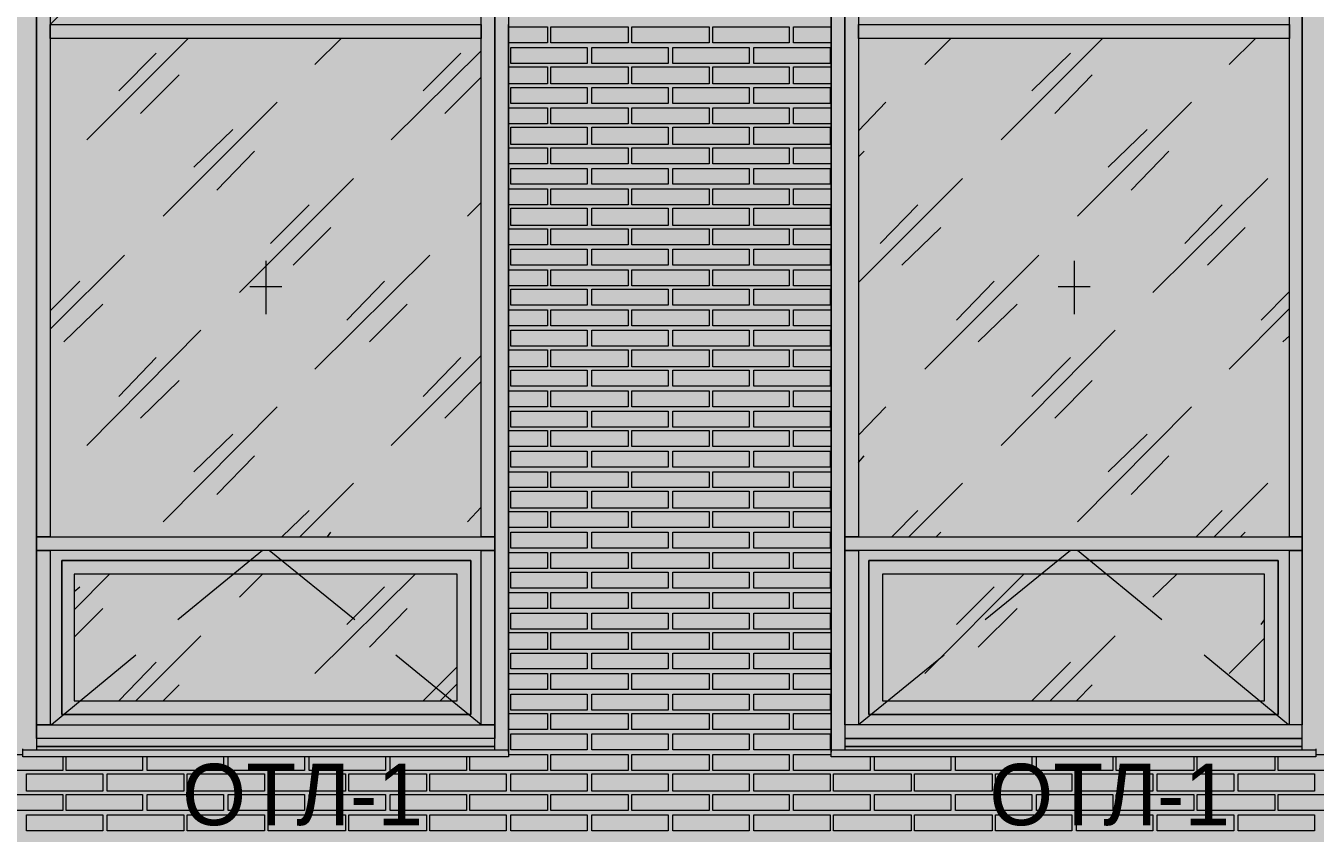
# Model space of a CAD drawing. Header units: millimetres. Extents: x -28928 to 100580, y -22867 to 36490.
# Drawn here: x 10970 to 15755, y -267 to 2729 of the extents above; entities that cross this region are included whole.
import ezdxf

# ---------------------------------------------------------------- set-up
doc = ezdxf.new("R2010")
doc.units = ezdxf.units.MM
doc.layers.add('PDF _Геометрия', color=7, linetype='Continuous', true_color=0x8f8e8d)
doc.layers.add('PDF _Сплошная заливка', color=7, linetype='Continuous', true_color=0xffffff)
doc.layers.add('PDF _Текст', color=7, linetype='Continuous')

msp = doc.modelspace()

# ---------------------------------------------------------------- hatches: boundary and pattern name
at = {"layer": 'PDF _Сплошная заливка', "true_color": 0xdcd6cf, "transparency": 33554559}
msp.add_hatch(color=254, dxfattribs=at).paths.add_polyline_path([(29465.28620765444, 1544.120618822559), (29486.44005380829, 1544.120618822559), (29486.44005380829, 9028.35138805342), (4952.209284577239, 9028.35138805342), (4952.209284577239, -4713.187073485198), (29465.28620765444, -4713.187073485198)])

# ---------------------------------------------------------------- linework, layer by layer
at = {"layer": 'PDF _Геометрия', "color": 7, "lineweight": 9}
for points in [[(10959.90159226961, 6929.889849591866), (11010.67082303884, 6929.889849591866), (11010.67082303884, 6853.736003438018), (11010.67082303884, 2707.58215728412), (11010.67082303884, 807.9667726687039), (11010.67082303884, 109.8898495917747), (11010.67082303884, 42.19754189947344)], [(15757.59389996197, 6929.889849591866), (13959.51697688504, 6929.889849591866), (13959.51697688504, 5711.428311130312), (13959.51697688504, 3553.736003437982), (13959.51697688504, 2732.966772668733), (13959.51697688504, 33.73600343792714), (13959.51697688504, 109.8898495917747), (13959.51697688504, 807.9667726687039), (13959.51697688504, 2707.58215728412), (13959.51697688504, 6853.736003438018), (13959.51697688504, 6929.889849591866), (14010.28620765427, 6929.889849591866), (14010.28620765427, 6853.736003438018), (14010.28620765427, 2707.58215728412), (14010.28620765427, 807.9667726687039), (14010.28620765427, 109.8898495917747), (14010.28620765427, 42.19754189947344)], [(15706.82466919274, 42.19754189947344), (15706.82466919274, 109.8898495917747), (15706.82466919274, 807.9667726687039), (15706.82466919274, 2707.58215728412), (15706.82466919274, 6853.736003438018), (15706.82466919274, 6929.889849591866), (15706.82466919274, 6879.120618822635), (15685.67082303891, 6879.120618822635), (14035.67082303889, 6879.120618822635), (14010.28620765427, 6879.120618822635), (14061.0554384235, 6879.120618822635), (14061.0554384235, 2707.58215728412), (14061.0554384235, 833.351388053321), (14010.28620765427, 833.351388053321), (14010.28620765427, 2707.58215728412), (14010.28620765427, 6879.120618822635), (14010.28620765427, 6929.889849591866), (14035.67082303889, 6929.889849591866), (15685.67082303891, 6929.889849591866), (15706.82466919274, 6929.889849591866), (15757.59389996197, 6929.889849591866)], [(11061.44005380807, 6879.120618822635), (11061.44005380807, 2707.58215728412), (11061.44005380807, 833.351388053321), (11010.67082303884, 833.351388053321), (11010.67082303884, 2707.58215728412), (11010.67082303884, 6879.120618822635)], [(12711.44005380809, 42.19754189947344), (12711.44005380809, 109.8898495917747), (12711.44005380809, 807.9667726687039), (12711.44005380809, 2707.58215728412), (12711.44005380809, 6853.736003438018)], [(12762.20928457733, 6853.736003438018), (12762.20928457733, 2707.58215728412), (12762.20928457733, 807.9667726687039), (12762.20928457733, 109.8898495917747), (12762.20928457733, 33.73600343792714), (12762.20928457733, 2732.966772668733)], [(11061.44005380807, 2732.966772668733), (12660.67082303886, 2732.966772668733), (12660.67082303886, 2682.197541899503), (11061.44005380807, 2682.197541899503), (11061.44005380807, 2732.966772668733), (11336.44005380808, 3012.197541899506)], [(11196.82466919269, 2305.659080361031), (11573.36313073117, 2682.197541899503)], [(12042.97851534656, 2584.889849591804), (12140.28620765424, 2682.197541899503)], [(14306.44005380811, 2584.889849591804), (14403.74774611582, 2682.197541899503)], [(14589.90159226965, 2305.659080361031), (14966.44005380812, 2682.197541899503)], [(15436.05543842351, 2584.889849591804), (15533.36313073121, 2682.197541899503)], [(12326.44005380809, 2305.659080361031), (12660.67082303886, 2635.659080361034)], [(11315.28620765423, 2487.582157284123), (11454.90159226962, 2627.197541899506)], [(12444.90159226962, 2487.582157284123), (12584.51697688501, 2627.197541899506)], [(14704.13236150042, 2487.582157284123), (14847.97851534659, 2627.197541899506)], [(11395.67082303886, 2402.966772668729), (11539.51697688501, 2546.812926514878)], [(12525.28620765426, 2402.966772668729), (12660.67082303886, 2538.351388053354)], [(14788.74774611582, 2402.966772668729), (14928.3631307312, 2546.812926514878)], [(11480.28620765423, 2022.197541899495), (11903.36313073117, 2445.274464976417)], [(14061.0554384235, 2339.50523420719), (14162.59389996196, 2445.274464976417)], [(14873.36313073121, 2022.197541899495), (15296.44005380813, 2445.274464976417)], [(11594.516976885, 2204.120618822566), (11738.36313073117, 2343.736003437953)], [(14987.59389996198, 2204.120618822566), (15131.44005380813, 2343.736003437953)], [(11679.1323615004, 2119.505234207194), (11818.74774611578, 2263.351388053343)], [(14061.0554384235, 2242.197541899492), (14082.20928457734, 2263.351388053343)], [(15072.20928457735, 2119.505234207194), (15211.82466919274, 2263.351388053343)], [(11763.74774611579, 1738.73600343796), (12186.82466919271, 2161.812926514882)], [(14061.0554384235, 1776.812926514882), (14446.0554384235, 2161.812926514882)], [(15152.59389996198, 1738.73600343796), (15579.90159226966, 2161.812926514882)], [(11877.97851534655, 1920.659080361031), (12021.82466919271, 2064.505234207183)], [(12609.90159226963, 2022.197541899495), (12660.67082303886, 2072.966772668726)], [(14141.44005380811, 1920.659080361031), (14281.0554384235, 2064.505234207183)], [(15271.05543842351, 1920.659080361031), (15410.6708230389, 2064.505234207183)], [(11962.59389996193, 1840.274464976421), (12102.20928457732, 1979.889849591807)], [(14221.82466919272, 1840.274464976421), (14365.67082303889, 1979.889849591807)], [(15355.6708230389, 1840.274464976421), (15495.28620765429, 1979.889849591807)], [(11061.44005380807, 1603.351388053336), (11336.44005380808, 1878.351388053346)], [(12042.97851534656, 1455.274464976406), (12470.28620765424, 1878.351388053346)], [(14306.44005380811, 1455.274464976406), (14729.51697688504, 1878.351388053346)], [(11861.05543842347, 1857.197541899492), (11861.05543842347, 1658.351388053332)], [(14860.6708230389, 1857.197541899492), (14860.6708230389, 1658.351388053332)], [(11061.44005380807, 1671.043695745637), (11171.44005380808, 1781.043695745644)], [(12161.44005380809, 1637.197541899495), (12301.05543842347, 1781.043695745644)], [(14424.90159226965, 1637.197541899495), (14564.51697688504, 1781.043695745644)], [(11920.28620765424, 1759.889849591793), (11801.82466919271, 1759.889849591793)], [(14919.90159226965, 1759.889849591793), (14801.44005380812, 1759.889849591793)], [(15554.51697688505, 1637.197541899495), (15660.28620765429, 1742.966772668722)], [(11112.2092845773, 1556.812926514867), (11256.05543842347, 1696.428311130254)], [(12246.05543842348, 1556.812926514867), (12385.67082303887, 1696.428311130254)], [(14505.28620765428, 1556.812926514867), (14649.13236150043, 1696.428311130254)], [(15436.05543842351, 1455.274464976406), (15660.28620765429, 1679.505234207183)], [(11196.82466919269, 1171.812926514871), (11619.90159226962, 1599.120618822573)], [(14589.90159226965, 1171.812926514871), (15012.97851534659, 1599.120618822573)], [(15634.90159226967, 1556.812926514867), (15660.28620765429, 1577.966772668722)], [(11315.28620765423, 1353.736003437942), (11454.90159226962, 1497.582157284109)], [(12326.44005380809, 1171.812926514871), (12660.67082303886, 1506.043695745637)], [(12444.90159226962, 1353.736003437942), (12584.51697688501, 1497.582157284109)], [(14704.13236150042, 1353.736003437942), (14847.97851534659, 1497.582157284109)], [(11395.67082303886, 1273.351388053332), (11539.51697688501, 1412.966772668718)], [(12525.28620765426, 1273.351388053332), (12660.67082303886, 1408.736003437956)], [(14788.74774611582, 1273.351388053332), (14928.3631307312, 1412.966772668718)], [(11480.28620765423, 888.3513880533355), (11903.36313073117, 1315.65908036102)], [(14061.0554384235, 1209.889849591793), (14162.59389996196, 1315.65908036102)], [(14873.36313073121, 888.3513880533355), (15296.44005380813, 1315.65908036102)], [(11594.516976885, 1074.505234207169), (11738.36313073117, 1214.120618822555)], [(14987.59389996198, 1074.505234207169), (15131.44005380813, 1214.120618822555)], [(11679.1323615004, 989.8898495917965), (11818.74774611578, 1133.736003437945)], [(14061.0554384235, 1108.351388053332), (14082.20928457734, 1133.736003437945)], [(15072.20928457735, 989.8898495917965), (15211.82466919274, 1133.736003437945)], [(11987.97851534655, 833.351388053321), (12186.82466919271, 1032.197541899484)], [(14247.20928457734, 833.351388053321), (14446.0554384235, 1032.197541899484)], [(15381.05543842352, 833.351388053321), (15579.90159226966, 1032.197541899484)], [(11920.28620765424, 833.351388053321), (12021.82466919271, 930.6590803610197)], [(12609.90159226963, 888.3513880533355), (12660.67082303886, 943.3513880533283)], [(14183.7477461158, 833.351388053321), (14281.0554384235, 930.6590803610197)], [(15313.3631307312, 833.351388053321), (15410.6708230389, 930.6590803610197)], [(12089.51697688501, 833.351388053321), (12102.20928457732, 850.27446497641)], [(14348.7477461158, 833.351388053321), (14365.67082303889, 850.27446497641)], [(15478.3631307312, 833.351388053321), (15495.28620765429, 850.27446497641)], [(11848.36313073116, 782.5821572840905), (11535.28620765425, 524.5052342071685)], [(12191.05543842347, 524.5052342071685), (11873.74774611577, 782.5821572840905)], [(12660.67082303886, 135.2744649763918), (12660.67082303886, 782.5821572840905), (12711.44005380809, 782.5821572840905), (12711.44005380809, 135.2744649763918), (12660.67082303886, 135.2744649763918), (12343.36313073116, 393.3513880533283)], [(14378.3631307312, 393.3513880533283), (14061.0554384235, 135.2744649763918), (14010.28620765427, 135.2744649763918), (14010.28620765427, 84.50523420715763), (15706.82466919274, 84.50523420715763), (15706.82466919274, 135.2744649763918), (14010.28620765427, 135.2744649763918), (14010.28620765427, 782.5821572840905), (14061.0554384235, 782.5821572840905), (14061.0554384235, 135.2744649763918)], [(14847.97851534659, 782.5821572840905), (14530.67082303889, 524.5052342071685)], [(15186.44005380812, 524.5052342071685), (14873.36313073121, 782.5821572840905)], [(11150.28620765423, 562.5821572840941), (11281.44005380808, 693.7360034379344)], [(11763.74774611579, 609.1206188225624), (11848.36313073116, 693.7360034379344)], [(12042.97851534656, 325.6590803610088), (12415.28620765425, 693.7360034379344)], [(14306.44005380811, 325.6590803610088), (14674.51697688504, 693.7360034379344)], [(15152.59389996198, 609.1206188225624), (15241.44005380814, 693.7360034379344)], [(11150.28620765423, 630.2744649763954), (11171.44005380808, 647.1975418994843)], [(12161.44005380809, 507.5821572840978), (12301.05543842347, 647.1975418994843)], [(14424.90159226965, 507.5821572840978), (14564.51697688504, 647.1975418994843)], [(11150.28620765423, 461.0436957456295), (11256.05543842347, 566.8129265148564)], [(12246.05543842348, 422.9667726687076), (12385.67082303887, 566.8129265148564)], [(14505.28620765428, 422.9667726687076), (14649.13236150043, 566.8129265148564)], [(15554.51697688505, 507.5821572840978), (15567.20928457735, 524.5052342071685)], [(11378.74774611577, 224.1206188225442), (11619.90159226962, 465.2744649763954)], [(14771.82466919275, 224.1206188225442), (15012.97851534659, 465.2744649763954)], [(15436.05543842351, 325.6590803610088), (15567.20928457735, 456.8129265148673)], [(11378.74774611577, 393.3513880533283), (11065.67082303886, 135.2744649763918)], [(15656.05543842351, 135.2744649763918), (15342.9785153466, 393.3513880533283)], [(11315.28620765423, 224.1206188225442), (11454.90159226962, 367.9667726687112)], [(12444.90159226962, 224.1206188225442), (12571.82466919271, 351.0436957456222)], [(14704.13236150042, 224.1206188225442), (14847.97851534659, 367.9667726687112)], [(12508.36313073116, 224.1206188225442), (12571.82466919271, 287.5821572840832)], [(11480.28620765423, 224.1206188225442), (11539.51697688501, 283.351388053321)], [(14869.13236150043, 224.1206188225442), (14928.3631307312, 283.351388053321)], [(12711.44005380809, 84.50523420715763), (11010.67082303884, 84.50523420715763)], [(12711.44005380809, 54.88984959177833), (11010.67082303884, 54.88984959177833), (12711.44005380809, 54.88984959177833)], [(12711.44005380809, 54.88984959177833), (11010.67082303884, 54.88984959177833)], [(15706.82466919274, 84.50523420715763), (14010.28620765427, 84.50523420715763)], [(15706.82466919274, 54.88984959177833), (14010.28620765427, 54.88984959177833), (15706.82466919274, 54.88984959177833)], [(15706.82466919274, 54.88984959177833), (14010.28620765427, 54.88984959177833)], [(12762.20928457733, 46.42831113023567), (12762.20928457733, 42.19754189947344), (12762.20928457733, 16.81292651485637), (10959.90159226961, 16.81292651485637), (10959.90159226961, 42.19754189947344), (10959.90159226961, 46.42831113023567)], [(10959.90159226961, 42.19754189947344), (12762.20928457733, 42.19754189947344)], [(12762.20928457733, 25.27446497640267), (12762.20928457733, 21.04369574561861)], [(15757.59389996197, 46.42831113023567), (15757.59389996197, 42.19754189947344), (15757.59389996197, 16.81292651485637), (13959.51697688504, 16.81292651485637), (13959.51697688504, 42.19754189947344), (13959.51697688504, 46.42831113023567)], [(13959.51697688504, 42.19754189947344), (15757.59389996197, 42.19754189947344)], [(13959.51697688504, 21.04369574561861), (13959.51697688504, 25.27446497640267)]]:
    msp.add_lwpolyline(points, dxfattribs=at)
for points in [[(12660.67082303886, 2707.58215728412), (12660.67082303886, 6879.120618822635), (12711.44005380809, 6879.120618822635), (12711.44005380809, 2707.58215728412), (12711.44005380809, 833.351388053321), (12660.67082303886, 833.351388053321)], [(15660.28620765429, 2707.58215728412), (15660.28620765429, 6879.120618822635), (15706.82466919274, 6879.120618822635), (15706.82466919274, 2707.58215728412), (15706.82466919274, 833.351388053321), (15660.28620765429, 833.351388053321)], [(14061.0554384235, 2732.966772668733), (15660.28620765429, 2732.966772668733), (15660.28620765429, 2682.197541899503), (14061.0554384235, 2682.197541899503)], [(11010.67082303884, 833.351388053321), (12711.44005380809, 833.351388053321), (12711.44005380809, 782.5821572840905), (11010.67082303884, 782.5821572840905)], [(14010.28620765427, 833.351388053321), (15706.82466919274, 833.351388053321), (15706.82466919274, 782.5821572840905), (14010.28620765427, 782.5821572840905)], [(11010.67082303884, 135.2744649763918), (11010.67082303884, 782.5821572840905), (11061.44005380807, 782.5821572840905), (11061.44005380807, 135.2744649763918)], [(15660.28620765429, 135.2744649763918), (15660.28620765429, 782.5821572840905), (15706.82466919274, 782.5821572840905), (15706.82466919274, 135.2744649763918)], [(12622.59389996194, 173.3513880533137), (12622.59389996194, 744.5052342071649), (11103.74774611578, 744.5052342071649), (11103.74774611578, 173.3513880533137)], [(11103.74774611578, 744.5052342071649), (12622.59389996194, 744.5052342071649), (12622.59389996194, 173.3513880533137), (11103.74774611578, 173.3513880533137)], [(15617.97851534659, 173.3513880533137), (15617.97851534659, 744.5052342071649), (14099.13236150043, 744.5052342071649), (14099.13236150043, 173.3513880533137)], [(14099.13236150043, 744.5052342071649), (15617.97851534659, 744.5052342071649), (15617.97851534659, 173.3513880533137), (14099.13236150043, 173.3513880533137)], [(11150.28620765423, 693.7360034379344), (11150.28620765423, 224.1206188225442), (12571.82466919271, 224.1206188225442), (12571.82466919271, 693.7360034379344)], [(12571.82466919271, 693.7360034379344), (11150.28620765423, 693.7360034379344), (11150.28620765423, 224.1206188225442), (12571.82466919271, 224.1206188225442)], [(14149.90159226966, 693.7360034379344), (14149.90159226966, 224.1206188225442), (15567.20928457735, 224.1206188225442), (15567.20928457735, 693.7360034379344)], [(15567.20928457735, 693.7360034379344), (14149.90159226966, 693.7360034379344), (14149.90159226966, 224.1206188225442), (15567.20928457735, 224.1206188225442)], [(11010.67082303884, 135.2744649763918), (12711.44005380809, 135.2744649763918), (12711.44005380809, 84.50523420715763), (11010.67082303884, 84.50523420715763)]]:
    msp.add_lwpolyline(points, close=True, dxfattribs=at)
at = {"layer": 'PDF _Геометрия', "lineweight": 9}
for points in [[(12762.20928457733, 2724.50523420719), (12906.05543842349, 2724.50523420719), (12906.05543842349, 2665.274464976432), (12762.20928457733, 2665.274464976432)], [(13959.51697688504, 2665.274464976432), (13819.90159226965, 2665.274464976432), (13819.90159226965, 2724.50523420719), (13959.51697688504, 2724.50523420719)], [(12762.20928457733, 2576.428311130276), (12906.05543842349, 2576.428311130276), (12906.05543842349, 2512.966772668737), (12762.20928457733, 2512.966772668737)], [(13959.51697688504, 2512.966772668737), (13819.90159226965, 2512.966772668737), (13819.90159226965, 2576.428311130276), (13959.51697688504, 2576.428311130276)], [(12762.20928457733, 2424.120618822584), (12906.05543842349, 2424.120618822584), (12906.05543842349, 2364.889849591807), (12762.20928457733, 2364.889849591807)], [(13959.51697688504, 2364.889849591807), (13819.90159226965, 2364.889849591807), (13819.90159226965, 2424.120618822584), (13959.51697688504, 2424.120618822584)], [(12762.20928457733, 2276.043695745651), (12906.05543842349, 2276.043695745651), (12906.05543842349, 2216.812926514875), (12762.20928457733, 2216.812926514875)], [(13959.51697688504, 2216.812926514875), (13819.90159226965, 2216.812926514875), (13819.90159226965, 2276.043695745651), (13959.51697688504, 2276.043695745651)], [(12762.20928457733, 2123.736003437956), (12906.05543842349, 2123.736003437956), (12906.05543842349, 2064.505234207183), (12762.20928457733, 2064.505234207183)], [(13959.51697688504, 2064.505234207183), (13819.90159226965, 2064.505234207183), (13819.90159226965, 2123.736003437956), (13959.51697688504, 2123.736003437956)], [(12762.20928457733, 1975.659080361027), (12906.05543842349, 1975.659080361027), (12906.05543842349, 1916.428311130268), (12762.20928457733, 1916.428311130268)], [(13959.51697688504, 1916.428311130268), (13819.90159226965, 1916.428311130268), (13819.90159226965, 1975.659080361027), (13959.51697688504, 1975.659080361027)], [(12762.20928457733, 1823.351388053332), (12906.05543842349, 1823.351388053332), (12906.05543842349, 1764.120618822573), (12762.20928457733, 1764.120618822573)], [(13959.51697688504, 1764.120618822573), (13819.90159226965, 1764.120618822573), (13819.90159226965, 1823.351388053332), (13959.51697688504, 1823.351388053332)], [(12762.20928457733, 1675.274464976421), (12906.05543842349, 1675.274464976421), (12906.05543842349, 1616.043695745644), (12762.20928457733, 1616.043695745644)], [(13959.51697688504, 1616.043695745644), (13819.90159226965, 1616.043695745644), (13819.90159226965, 1675.274464976421), (13959.51697688504, 1675.274464976421)], [(12762.20928457733, 1527.197541899488), (12906.05543842349, 1527.197541899488), (12906.05543842349, 1463.736003437949), (12762.20928457733, 1463.736003437949)], [(13959.51697688504, 1463.736003437949), (13819.90159226965, 1463.736003437949), (13819.90159226965, 1527.197541899488), (13959.51697688504, 1527.197541899488)], [(12762.20928457733, 1374.889849591797), (12906.05543842349, 1374.889849591797), (12906.05543842349, 1315.65908036102), (12762.20928457733, 1315.65908036102)], [(13959.51697688504, 1315.65908036102), (13819.90159226965, 1315.65908036102), (13819.90159226965, 1374.889849591797), (13959.51697688504, 1374.889849591797)], [(12762.20928457733, 1226.812926514864), (12906.05543842349, 1226.812926514864), (12906.05543842349, 1167.582157284105), (12762.20928457733, 1167.582157284105)], [(13959.51697688504, 1167.582157284105), (13819.90159226965, 1167.582157284105), (13819.90159226965, 1226.812926514864), (13959.51697688504, 1226.812926514864)], [(12762.20928457733, 1074.505234207169), (12906.05543842349, 1074.505234207169), (12906.05543842349, 1015.274464976414), (12762.20928457733, 1015.274464976414)], [(13959.51697688504, 1015.274464976414), (13819.90159226965, 1015.274464976414), (13819.90159226965, 1074.505234207169), (13959.51697688504, 1074.505234207169)], [(12762.20928457733, 926.4283111302575), (12906.05543842349, 926.4283111302575), (12906.05543842349, 867.1975418994807), (12762.20928457733, 867.1975418994807)], [(13959.51697688504, 867.1975418994807), (13819.90159226965, 867.1975418994807), (13819.90159226965, 926.4283111302575), (13959.51697688504, 926.4283111302575)], [(12762.20928457733, 774.1206188225624), (12906.05543842349, 774.1206188225624), (12906.05543842349, 714.8898495917892), (12762.20928457733, 714.8898495917892)], [(13959.51697688504, 714.8898495917892), (13819.90159226965, 714.8898495917892), (13819.90159226965, 774.1206188225624), (13959.51697688504, 774.1206188225624)], [(12762.20928457733, 626.0436957456332), (12906.05543842349, 626.0436957456332), (12906.05543842349, 566.8129265148564), (12762.20928457733, 566.8129265148564)], [(13959.51697688504, 566.8129265148564), (13819.90159226965, 566.8129265148564), (13819.90159226965, 626.0436957456332), (13959.51697688504, 626.0436957456332)], [(12762.20928457733, 477.9667726687003), (12906.05543842349, 477.9667726687003), (12906.05543842349, 414.5052342071613), (12762.20928457733, 414.5052342071613)], [(13959.51697688504, 414.5052342071613), (13819.90159226965, 414.5052342071613), (13819.90159226965, 477.9667726687003), (13959.51697688504, 477.9667726687003)], [(12762.20928457733, 325.6590803610088), (12906.05543842349, 325.6590803610088), (12906.05543842349, 266.4283111302502), (12762.20928457733, 266.4283111302502)], [(13959.51697688504, 266.4283111302502), (13819.90159226965, 266.4283111302502), (13819.90159226965, 325.6590803610088), (13959.51697688504, 325.6590803610088)], [(12762.20928457733, 177.5821572840941), (12906.05543842349, 177.5821572840941), (12906.05543842349, 118.351388053321), (12762.20928457733, 118.351388053321)], [(13959.51697688504, 118.351388053321), (13819.90159226965, 118.351388053321), (13819.90159226965, 177.5821572840941), (13959.51697688504, 177.5821572840941)], [(11107.97851534654, 16.81292651485637), (11107.97851534654, -33.95630425437412), (10820.28620765423, -33.95630425437412), (10820.28620765423, 25.27446497640267), (10959.90159226961, 25.27446497640267)], [(11404.13236150038, 16.81292651485637), (11404.13236150038, -33.95630425437412), (11120.67082303885, -33.95630425437412), (11120.67082303885, 16.81292651485637)], [(11704.51697688501, 16.81292651485637), (11704.51697688501, -33.95630425437412), (11421.05543842347, -33.95630425437412), (11421.05543842347, 16.81292651485637)], [(12004.90159226963, 16.81292651485637), (12004.90159226963, -33.95630425437412), (11721.44005380808, -33.95630425437412), (11721.44005380808, 16.81292651485637)], [(12305.28620765424, 16.81292651485637), (12305.28620765424, -33.95630425437412), (12021.82466919271, -33.95630425437412), (12021.82466919271, 16.81292651485637)], [(12605.67082303886, 16.81292651485637), (12605.67082303886, -33.95630425437412), (12322.20928457733, -33.95630425437412), (12322.20928457733, 16.81292651485637)], [(12762.20928457733, 25.27446497640267), (12906.05543842349, 25.27446497640267), (12906.05543842349, -33.95630425437412), (12618.36313073118, -33.95630425437412), (12618.36313073118, 16.81292651485637)], [(14103.36313073119, 16.81292651485637), (14103.36313073119, -33.95630425437412), (13819.90159226965, -33.95630425437412), (13819.90159226965, 25.27446497640267), (13959.51697688504, 25.27446497640267)], [(14403.74774611582, 16.81292651485637), (14403.74774611582, -33.95630425437412), (14120.28620765426, -33.95630425437412), (14120.28620765426, 16.81292651485637)], [(14704.13236150042, 16.81292651485637), (14704.13236150042, -33.95630425437412), (14420.67082303889, -33.95630425437412), (14420.67082303889, 16.81292651485637)], [(15004.51697688505, 16.81292651485637), (15004.51697688505, -33.95630425437412), (14721.05543842351, -33.95630425437412), (14721.05543842351, 16.81292651485637)], [(15304.90159226967, 16.81292651485637), (15304.90159226967, -33.95630425437412), (15017.20928457735, -33.95630425437412), (15017.20928457735, 16.81292651485637)], [(15605.28620765428, 16.81292651485637), (15605.28620765428, -33.95630425437412), (15317.59389996198, -33.95630425437412), (15317.59389996198, 16.81292651485637)], [(15757.59389996197, 25.27446497640267), (15901.44005380814, 25.27446497640267), (15901.44005380814, -33.95630425437412), (15617.97851534659, -33.95630425437412), (15617.97851534659, 16.81292651485637)]]:
    msp.add_lwpolyline(points, dxfattribs=at)
for points in [[(13206.4400538081, 2724.50523420719), (13206.4400538081, 2665.274464976432), (12918.7477461158, 2665.274464976432), (12918.7477461158, 2724.50523420719)], [(13506.82466919272, 2724.50523420719), (13506.82466919272, 2665.274464976432), (13219.1323615004, 2665.274464976432), (13219.1323615004, 2724.50523420719)], [(13802.97851534657, 2724.50523420719), (13802.97851534657, 2665.274464976432), (13519.51697688503, 2665.274464976432), (13519.51697688503, 2724.50523420719)], [(13054.1323615004, 2589.120618822584), (12914.51697688501, 2589.120618822584), (12770.67082303886, 2589.120618822584), (12770.67082303886, 2648.351388053343), (12914.51697688501, 2648.351388053343), (13054.1323615004, 2648.351388053343)], [(13354.51697688503, 2589.120618822584), (13210.67082303888, 2589.120618822584), (13071.05543842349, 2589.120618822584), (13071.05543842349, 2648.351388053343), (13210.67082303888, 2648.351388053343), (13354.51697688503, 2648.351388053343)], [(13654.90159226965, 2589.120618822584), (13511.05543842348, 2589.120618822584), (13371.4400538081, 2589.120618822584), (13371.4400538081, 2648.351388053343), (13511.05543842348, 2648.351388053343), (13654.90159226965, 2648.351388053343)], [(13955.28620765426, 2589.120618822584), (13811.44005380811, 2589.120618822584), (13671.82466919272, 2589.120618822584), (13671.82466919272, 2648.351388053343), (13811.44005380811, 2648.351388053343), (13955.28620765426, 2648.351388053343)], [(13206.4400538081, 2576.428311130276), (13206.4400538081, 2512.966772668737), (12918.7477461158, 2512.966772668737), (12918.7477461158, 2576.428311130276)], [(13506.82466919272, 2576.428311130276), (13506.82466919272, 2512.966772668737), (13219.1323615004, 2512.966772668737), (13219.1323615004, 2576.428311130276)], [(13802.97851534657, 2576.428311130276), (13802.97851534657, 2512.966772668737), (13519.51697688503, 2512.966772668737), (13519.51697688503, 2576.428311130276)], [(13054.1323615004, 2441.043695745655), (12914.51697688501, 2441.043695745655), (12770.67082303886, 2441.043695745655), (12770.67082303886, 2500.274464976428), (12914.51697688501, 2500.274464976428), (13054.1323615004, 2500.274464976428)], [(13354.51697688503, 2441.043695745655), (13210.67082303888, 2441.043695745655), (13071.05543842349, 2441.043695745655), (13071.05543842349, 2500.274464976428), (13210.67082303888, 2500.274464976428), (13354.51697688503, 2500.274464976428)], [(13654.90159226965, 2441.043695745655), (13511.05543842348, 2441.043695745655), (13371.4400538081, 2441.043695745655), (13371.4400538081, 2500.274464976428), (13511.05543842348, 2500.274464976428), (13654.90159226965, 2500.274464976428)], [(13955.28620765426, 2441.043695745655), (13811.44005380811, 2441.043695745655), (13671.82466919272, 2441.043695745655), (13671.82466919272, 2500.274464976428), (13811.44005380811, 2500.274464976428), (13955.28620765426, 2500.274464976428)], [(13206.4400538081, 2424.120618822584), (13206.4400538081, 2364.889849591807), (12918.7477461158, 2364.889849591807), (12918.7477461158, 2424.120618822584)], [(13506.82466919272, 2424.120618822584), (13506.82466919272, 2364.889849591807), (13219.1323615004, 2364.889849591807), (13219.1323615004, 2424.120618822584)], [(13802.97851534657, 2424.120618822584), (13802.97851534657, 2364.889849591807), (13519.51697688503, 2364.889849591807), (13519.51697688503, 2424.120618822584)], [(13054.1323615004, 2288.73600343796), (12914.51697688501, 2288.73600343796), (12770.67082303886, 2288.73600343796), (12770.67082303886, 2352.197541899499), (12914.51697688501, 2352.197541899499), (13054.1323615004, 2352.197541899499)], [(13354.51697688503, 2288.73600343796), (13210.67082303888, 2288.73600343796), (13071.05543842349, 2288.73600343796), (13071.05543842349, 2352.197541899499), (13210.67082303888, 2352.197541899499), (13354.51697688503, 2352.197541899499)], [(13654.90159226965, 2288.73600343796), (13511.05543842348, 2288.73600343796), (13371.4400538081, 2288.73600343796), (13371.4400538081, 2352.197541899499), (13511.05543842348, 2352.197541899499), (13654.90159226965, 2352.197541899499)], [(13955.28620765426, 2288.73600343796), (13811.44005380811, 2288.73600343796), (13671.82466919272, 2288.73600343796), (13671.82466919272, 2352.197541899499), (13811.44005380811, 2352.197541899499), (13955.28620765426, 2352.197541899499)], [(13206.4400538081, 2276.043695745651), (13206.4400538081, 2216.812926514875), (12918.7477461158, 2216.812926514875), (12918.7477461158, 2276.043695745651)], [(13506.82466919272, 2276.043695745651), (13506.82466919272, 2216.812926514875), (13219.1323615004, 2216.812926514875), (13219.1323615004, 2276.043695745651)], [(13802.97851534657, 2276.043695745651), (13802.97851534657, 2216.812926514875), (13519.51697688503, 2216.812926514875), (13519.51697688503, 2276.043695745651)], [(13054.1323615004, 2140.659080361027), (12914.51697688501, 2140.659080361027), (12770.67082303886, 2140.659080361027), (12770.67082303886, 2199.889849591804), (12914.51697688501, 2199.889849591804), (13054.1323615004, 2199.889849591804)], [(13354.51697688503, 2140.659080361027), (13210.67082303888, 2140.659080361027), (13071.05543842349, 2140.659080361027), (13071.05543842349, 2199.889849591804), (13210.67082303888, 2199.889849591804), (13354.51697688503, 2199.889849591804)], [(13654.90159226965, 2140.659080361027), (13511.05543842348, 2140.659080361027), (13371.4400538081, 2140.659080361027), (13371.4400538081, 2199.889849591804), (13511.05543842348, 2199.889849591804), (13654.90159226965, 2199.889849591804)], [(13955.28620765426, 2140.659080361027), (13811.44005380811, 2140.659080361027), (13671.82466919272, 2140.659080361027), (13671.82466919272, 2199.889849591804), (13811.44005380811, 2199.889849591804), (13955.28620765426, 2199.889849591804)], [(13206.4400538081, 2123.736003437956), (13206.4400538081, 2064.505234207183), (12918.7477461158, 2064.505234207183), (12918.7477461158, 2123.736003437956)], [(13506.82466919272, 2123.736003437956), (13506.82466919272, 2064.505234207183), (13219.1323615004, 2064.505234207183), (13219.1323615004, 2123.736003437956)], [(13802.97851534657, 2123.736003437956), (13802.97851534657, 2064.505234207183), (13519.51697688503, 2064.505234207183), (13519.51697688503, 2123.736003437956)], [(13054.1323615004, 1988.351388053336), (12914.51697688501, 1988.351388053336), (12770.67082303886, 1988.351388053336), (12770.67082303886, 2051.812926514875), (12914.51697688501, 2051.812926514875), (13054.1323615004, 2051.812926514875)], [(13354.51697688503, 1988.351388053336), (13210.67082303888, 1988.351388053336), (13071.05543842349, 1988.351388053336), (13071.05543842349, 2051.812926514875), (13210.67082303888, 2051.812926514875), (13354.51697688503, 2051.812926514875)], [(13654.90159226965, 1988.351388053336), (13511.05543842348, 1988.351388053336), (13371.4400538081, 1988.351388053336), (13371.4400538081, 2051.812926514875), (13511.05543842348, 2051.812926514875), (13654.90159226965, 2051.812926514875)], [(13955.28620765426, 1988.351388053336), (13811.44005380811, 1988.351388053336), (13671.82466919272, 1988.351388053336), (13671.82466919272, 2051.812926514875), (13811.44005380811, 2051.812926514875), (13955.28620765426, 2051.812926514875)], [(13206.4400538081, 1975.659080361027), (13206.4400538081, 1916.428311130268), (12918.7477461158, 1916.428311130268), (12918.7477461158, 1975.659080361027)], [(13506.82466919272, 1975.659080361027), (13506.82466919272, 1916.428311130268), (13219.1323615004, 1916.428311130268), (13219.1323615004, 1975.659080361027)], [(13802.97851534657, 1975.659080361027), (13802.97851534657, 1916.428311130268), (13519.51697688503, 1916.428311130268), (13519.51697688503, 1975.659080361027)], [(13054.1323615004, 1840.274464976421), (12914.51697688501, 1840.274464976421), (12770.67082303886, 1840.274464976421), (12770.67082303886, 1899.505234207179), (12914.51697688501, 1899.505234207179), (13054.1323615004, 1899.505234207179)], [(13354.51697688503, 1840.274464976421), (13210.67082303888, 1840.274464976421), (13071.05543842349, 1840.274464976421), (13071.05543842349, 1899.505234207179), (13210.67082303888, 1899.505234207179), (13354.51697688503, 1899.505234207179)], [(13654.90159226965, 1840.274464976421), (13511.05543842348, 1840.274464976421), (13371.4400538081, 1840.274464976421), (13371.4400538081, 1899.505234207179), (13511.05543842348, 1899.505234207179), (13654.90159226965, 1899.505234207179)], [(13955.28620765426, 1840.274464976421), (13811.44005380811, 1840.274464976421), (13671.82466919272, 1840.274464976421), (13671.82466919272, 1899.505234207179), (13811.44005380811, 1899.505234207179), (13955.28620765426, 1899.505234207179)], [(13206.4400538081, 1823.351388053332), (13206.4400538081, 1764.120618822573), (12918.7477461158, 1764.120618822573), (12918.7477461158, 1823.351388053332)], [(13506.82466919272, 1823.351388053332), (13506.82466919272, 1764.120618822573), (13219.1323615004, 1764.120618822573), (13219.1323615004, 1823.351388053332)], [(13802.97851534657, 1823.351388053332), (13802.97851534657, 1764.120618822573), (13519.51697688503, 1764.120618822573), (13519.51697688503, 1823.351388053332)], [(13054.1323615004, 1692.197541899492), (12914.51697688501, 1692.197541899492), (12770.67082303886, 1692.197541899492), (12770.67082303886, 1751.428311130268), (12914.51697688501, 1751.428311130268), (13054.1323615004, 1751.428311130268)], [(13354.51697688503, 1692.197541899492), (13210.67082303888, 1692.197541899492), (13071.05543842349, 1692.197541899492), (13071.05543842349, 1751.428311130268), (13210.67082303888, 1751.428311130268), (13354.51697688503, 1751.428311130268)], [(13654.90159226965, 1692.197541899492), (13511.05543842348, 1692.197541899492), (13371.4400538081, 1692.197541899492), (13371.4400538081, 1751.428311130268), (13511.05543842348, 1751.428311130268), (13654.90159226965, 1751.428311130268)], [(13955.28620765426, 1692.197541899492), (13811.44005380811, 1692.197541899492), (13671.82466919272, 1692.197541899492), (13671.82466919272, 1751.428311130268), (13811.44005380811, 1751.428311130268), (13955.28620765426, 1751.428311130268)], [(13206.4400538081, 1675.274464976421), (13206.4400538081, 1616.043695745644), (12918.7477461158, 1616.043695745644), (12918.7477461158, 1675.274464976421)], [(13506.82466919272, 1675.274464976421), (13506.82466919272, 1616.043695745644), (13219.1323615004, 1616.043695745644), (13219.1323615004, 1675.274464976421)], [(13802.97851534657, 1675.274464976421), (13802.97851534657, 1616.043695745644), (13519.51697688503, 1616.043695745644), (13519.51697688503, 1675.274464976421)], [(13054.1323615004, 1539.889849591797), (12914.51697688501, 1539.889849591797), (12770.67082303886, 1539.889849591797), (12770.67082303886, 1599.120618822573), (12914.51697688501, 1599.120618822573), (13054.1323615004, 1599.120618822573)], [(13354.51697688503, 1539.889849591797), (13210.67082303888, 1539.889849591797), (13071.05543842349, 1539.889849591797), (13071.05543842349, 1599.120618822573), (13210.67082303888, 1599.120618822573), (13354.51697688503, 1599.120618822573)], [(13654.90159226965, 1539.889849591797), (13511.05543842348, 1539.889849591797), (13371.4400538081, 1539.889849591797), (13371.4400538081, 1599.120618822573), (13511.05543842348, 1599.120618822573), (13654.90159226965, 1599.120618822573)], [(13955.28620765426, 1539.889849591797), (13811.44005380811, 1539.889849591797), (13671.82466919272, 1539.889849591797), (13671.82466919272, 1599.120618822573), (13811.44005380811, 1599.120618822573), (13955.28620765426, 1599.120618822573)], [(13206.4400538081, 1527.197541899488), (13206.4400538081, 1463.736003437949), (12918.7477461158, 1463.736003437949), (12918.7477461158, 1527.197541899488)], [(13506.82466919272, 1527.197541899488), (13506.82466919272, 1463.736003437949), (13219.1323615004, 1463.736003437949), (13219.1323615004, 1527.197541899488)], [(13802.97851534657, 1527.197541899488), (13802.97851534657, 1463.736003437949), (13519.51697688503, 1463.736003437949), (13519.51697688503, 1527.197541899488)], [(13054.1323615004, 1391.812926514867), (12914.51697688501, 1391.812926514867), (12770.67082303886, 1391.812926514867), (12770.67082303886, 1451.04369574564), (12914.51697688501, 1451.04369574564), (13054.1323615004, 1451.04369574564)], [(13354.51697688503, 1391.812926514867), (13210.67082303888, 1391.812926514867), (13071.05543842349, 1391.812926514867), (13071.05543842349, 1451.04369574564), (13210.67082303888, 1451.04369574564), (13354.51697688503, 1451.04369574564)], [(13654.90159226965, 1391.812926514867), (13511.05543842348, 1391.812926514867), (13371.4400538081, 1391.812926514867), (13371.4400538081, 1451.04369574564), (13511.05543842348, 1451.04369574564), (13654.90159226965, 1451.04369574564)], [(13955.28620765426, 1391.812926514867), (13811.44005380811, 1391.812926514867), (13671.82466919272, 1391.812926514867), (13671.82466919272, 1451.04369574564), (13811.44005380811, 1451.04369574564), (13955.28620765426, 1451.04369574564)], [(13206.4400538081, 1374.889849591797), (13206.4400538081, 1315.65908036102), (12918.7477461158, 1315.65908036102), (12918.7477461158, 1374.889849591797)], [(13506.82466919272, 1374.889849591797), (13506.82466919272, 1315.65908036102), (13219.1323615004, 1315.65908036102), (13219.1323615004, 1374.889849591797)], [(13802.97851534657, 1374.889849591797), (13802.97851534657, 1315.65908036102), (13519.51697688503, 1315.65908036102), (13519.51697688503, 1374.889849591797)], [(13054.1323615004, 1239.505234207172), (12914.51697688501, 1239.505234207172), (12770.67082303886, 1239.505234207172), (12770.67082303886, 1298.736003437949), (12914.51697688501, 1298.736003437949), (13054.1323615004, 1298.736003437949)], [(13354.51697688503, 1239.505234207172), (13210.67082303888, 1239.505234207172), (13071.05543842349, 1239.505234207172), (13071.05543842349, 1298.736003437949), (13210.67082303888, 1298.736003437949), (13354.51697688503, 1298.736003437949)], [(13654.90159226965, 1239.505234207172), (13511.05543842348, 1239.505234207172), (13371.4400538081, 1239.505234207172), (13371.4400538081, 1298.736003437949), (13511.05543842348, 1298.736003437949), (13654.90159226965, 1298.736003437949)], [(13955.28620765426, 1239.505234207172), (13811.44005380811, 1239.505234207172), (13671.82466919272, 1239.505234207172), (13671.82466919272, 1298.736003437949), (13811.44005380811, 1298.736003437949), (13955.28620765426, 1298.736003437949)], [(13206.4400538081, 1226.812926514864), (13206.4400538081, 1167.582157284105), (12918.7477461158, 1167.582157284105), (12918.7477461158, 1226.812926514864)], [(13506.82466919272, 1226.812926514864), (13506.82466919272, 1167.582157284105), (13219.1323615004, 1167.582157284105), (13219.1323615004, 1226.812926514864)], [(13802.97851534657, 1226.812926514864), (13802.97851534657, 1167.582157284105), (13519.51697688503, 1167.582157284105), (13519.51697688503, 1226.812926514864)], [(13054.1323615004, 1091.428311130261), (12914.51697688501, 1091.428311130261), (12770.67082303886, 1091.428311130261), (12770.67082303886, 1150.659080361016), (12914.51697688501, 1150.659080361016), (13054.1323615004, 1150.659080361016)], [(13354.51697688503, 1091.428311130261), (13210.67082303888, 1091.428311130261), (13071.05543842349, 1091.428311130261), (13071.05543842349, 1150.659080361016), (13210.67082303888, 1150.659080361016), (13354.51697688503, 1150.659080361016)], [(13654.90159226965, 1091.428311130261), (13511.05543842348, 1091.428311130261), (13371.4400538081, 1091.428311130261), (13371.4400538081, 1150.659080361016), (13511.05543842348, 1150.659080361016), (13654.90159226965, 1150.659080361016)], [(13955.28620765426, 1091.428311130261), (13811.44005380811, 1091.428311130261), (13671.82466919272, 1091.428311130261), (13671.82466919272, 1150.659080361016), (13811.44005380811, 1150.659080361016), (13955.28620765426, 1150.659080361016)], [(13206.4400538081, 1074.505234207169), (13206.4400538081, 1015.274464976414), (12918.7477461158, 1015.274464976414), (12918.7477461158, 1074.505234207169)], [(13506.82466919272, 1074.505234207169), (13506.82466919272, 1015.274464976414), (13219.1323615004, 1015.274464976414), (13219.1323615004, 1074.505234207169)], [(13802.97851534657, 1074.505234207169), (13802.97851534657, 1015.274464976414), (13519.51697688503, 1015.274464976414), (13519.51697688503, 1074.505234207169)], [(13054.1323615004, 939.120618822566), (12914.51697688501, 939.120618822566), (12770.67082303886, 939.120618822566), (12770.67082303886, 1002.582157284105), (12914.51697688501, 1002.582157284105), (13054.1323615004, 1002.582157284105)], [(13354.51697688503, 939.120618822566), (13210.67082303888, 939.120618822566), (13071.05543842349, 939.120618822566), (13071.05543842349, 1002.582157284105), (13210.67082303888, 1002.582157284105), (13354.51697688503, 1002.582157284105)], [(13654.90159226965, 939.120618822566), (13511.05543842348, 939.120618822566), (13371.4400538081, 939.120618822566), (13371.4400538081, 1002.582157284105), (13511.05543842348, 1002.582157284105), (13654.90159226965, 1002.582157284105)], [(13955.28620765426, 939.120618822566), (13811.44005380811, 939.120618822566), (13671.82466919272, 939.120618822566), (13671.82466919272, 1002.582157284105), (13811.44005380811, 1002.582157284105), (13955.28620765426, 1002.582157284105)], [(13206.4400538081, 926.4283111302575), (13206.4400538081, 867.1975418994807), (12918.7477461158, 867.1975418994807), (12918.7477461158, 926.4283111302575)], [(13506.82466919272, 926.4283111302575), (13506.82466919272, 867.1975418994807), (13219.1323615004, 867.1975418994807), (13219.1323615004, 926.4283111302575)], [(13802.97851534657, 926.4283111302575), (13802.97851534657, 867.1975418994807), (13519.51697688503, 867.1975418994807), (13519.51697688503, 926.4283111302575)], [(13054.1323615004, 791.0436957456332), (12914.51697688501, 791.0436957456332), (12770.67082303886, 791.0436957456332), (12770.67082303886, 850.27446497641), (12914.51697688501, 850.27446497641), (13054.1323615004, 850.27446497641)], [(13354.51697688503, 791.0436957456332), (13210.67082303888, 791.0436957456332), (13071.05543842349, 791.0436957456332), (13071.05543842349, 850.27446497641), (13210.67082303888, 850.27446497641), (13354.51697688503, 850.27446497641)], [(13654.90159226965, 791.0436957456332), (13511.05543842348, 791.0436957456332), (13371.4400538081, 791.0436957456332), (13371.4400538081, 850.27446497641), (13511.05543842348, 850.27446497641), (13654.90159226965, 850.27446497641)], [(13955.28620765426, 791.0436957456332), (13811.44005380811, 791.0436957456332), (13671.82466919272, 791.0436957456332), (13671.82466919272, 850.27446497641), (13811.44005380811, 850.27446497641), (13955.28620765426, 850.27446497641)], [(13206.4400538081, 774.1206188225624), (13206.4400538081, 714.8898495917892), (12918.7477461158, 714.8898495917892), (12918.7477461158, 774.1206188225624)], [(13506.82466919272, 774.1206188225624), (13506.82466919272, 714.8898495917892), (13219.1323615004, 714.8898495917892), (13219.1323615004, 774.1206188225624)], [(13802.97851534657, 774.1206188225624), (13802.97851534657, 714.8898495917892), (13519.51697688503, 714.8898495917892), (13519.51697688503, 774.1206188225624)], [(13054.1323615004, 642.9667726687039), (12914.51697688501, 642.9667726687039), (12770.67082303886, 642.9667726687039), (12770.67082303886, 702.1975418994807), (12914.51697688501, 702.1975418994807), (13054.1323615004, 702.1975418994807)], [(13354.51697688503, 642.9667726687039), (13210.67082303888, 642.9667726687039), (13071.05543842349, 642.9667726687039), (13071.05543842349, 702.1975418994807), (13210.67082303888, 702.1975418994807), (13354.51697688503, 702.1975418994807)], [(13654.90159226965, 642.9667726687039), (13511.05543842348, 642.9667726687039), (13371.4400538081, 642.9667726687039), (13371.4400538081, 702.1975418994807), (13511.05543842348, 702.1975418994807), (13654.90159226965, 702.1975418994807)], [(13955.28620765426, 642.9667726687039), (13811.44005380811, 642.9667726687039), (13671.82466919272, 642.9667726687039), (13671.82466919272, 702.1975418994807), (13811.44005380811, 702.1975418994807), (13955.28620765426, 702.1975418994807)], [(13206.4400538081, 626.0436957456332), (13206.4400538081, 566.8129265148564), (12918.7477461158, 566.8129265148564), (12918.7477461158, 626.0436957456332)], [(13506.82466919272, 626.0436957456332), (13506.82466919272, 566.8129265148564), (13219.1323615004, 566.8129265148564), (13219.1323615004, 626.0436957456332)], [(13802.97851534657, 626.0436957456332), (13802.97851534657, 566.8129265148564), (13519.51697688503, 566.8129265148564), (13519.51697688503, 626.0436957456332)], [(13054.1323615004, 490.6590803610088), (12914.51697688501, 490.6590803610088), (12770.67082303886, 490.6590803610088), (12770.67082303886, 549.8898495917856), (12914.51697688501, 549.8898495917856), (13054.1323615004, 549.8898495917856)], [(13354.51697688503, 490.6590803610088), (13210.67082303888, 490.6590803610088), (13071.05543842349, 490.6590803610088), (13071.05543842349, 549.8898495917856), (13210.67082303888, 549.8898495917856), (13354.51697688503, 549.8898495917856)], [(13654.90159226965, 490.6590803610088), (13511.05543842348, 490.6590803610088), (13371.4400538081, 490.6590803610088), (13371.4400538081, 549.8898495917856), (13511.05543842348, 549.8898495917856), (13654.90159226965, 549.8898495917856)], [(13955.28620765426, 490.6590803610088), (13811.44005380811, 490.6590803610088), (13671.82466919272, 490.6590803610088), (13671.82466919272, 549.8898495917856), (13811.44005380811, 549.8898495917856), (13955.28620765426, 549.8898495917856)], [(13206.4400538081, 477.9667726687003), (13206.4400538081, 414.5052342071613), (12918.7477461158, 414.5052342071613), (12918.7477461158, 477.9667726687003)], [(13506.82466919272, 477.9667726687003), (13506.82466919272, 414.5052342071613), (13219.1323615004, 414.5052342071613), (13219.1323615004, 477.9667726687003)], [(13802.97851534657, 477.9667726687003), (13802.97851534657, 414.5052342071613), (13519.51697688503, 414.5052342071613), (13519.51697688503, 477.9667726687003)], [(13054.1323615004, 342.5821572840978), (12914.51697688501, 342.5821572840978), (12770.67082303886, 342.5821572840978), (12770.67082303886, 401.8129265148564), (12914.51697688501, 401.8129265148564), (13054.1323615004, 401.8129265148564)], [(13354.51697688503, 342.5821572840978), (13210.67082303888, 342.5821572840978), (13071.05543842349, 342.5821572840978), (13071.05543842349, 401.8129265148564), (13210.67082303888, 401.8129265148564), (13354.51697688503, 401.8129265148564)], [(13654.90159226965, 342.5821572840978), (13511.05543842348, 342.5821572840978), (13371.4400538081, 342.5821572840978), (13371.4400538081, 401.8129265148564), (13511.05543842348, 401.8129265148564), (13654.90159226965, 401.8129265148564)], [(13955.28620765426, 342.5821572840978), (13811.44005380811, 342.5821572840978), (13671.82466919272, 342.5821572840978), (13671.82466919272, 401.8129265148564), (13811.44005380811, 401.8129265148564), (13955.28620765426, 401.8129265148564)], [(13206.4400538081, 325.6590803610088), (13206.4400538081, 266.4283111302502), (12918.7477461158, 266.4283111302502), (12918.7477461158, 325.6590803610088)], [(13506.82466919272, 325.6590803610088), (13506.82466919272, 266.4283111302502), (13219.1323615004, 266.4283111302502), (13219.1323615004, 325.6590803610088)], [(13802.97851534657, 325.6590803610088), (13802.97851534657, 266.4283111302502), (13519.51697688503, 266.4283111302502), (13519.51697688503, 325.6590803610088)], [(13054.1323615004, 190.2744649764027), (12914.51697688501, 190.2744649764027), (12770.67082303886, 190.2744649764027), (12770.67082303886, 249.5052342071613), (12914.51697688501, 249.5052342071613), (13054.1323615004, 249.5052342071613)], [(13354.51697688503, 190.2744649764027), (13210.67082303888, 190.2744649764027), (13071.05543842349, 190.2744649764027), (13071.05543842349, 249.5052342071613), (13210.67082303888, 249.5052342071613), (13354.51697688503, 249.5052342071613)], [(13654.90159226965, 190.2744649764027), (13511.05543842348, 190.2744649764027), (13371.4400538081, 190.2744649764027), (13371.4400538081, 249.5052342071613), (13511.05543842348, 249.5052342071613), (13654.90159226965, 249.5052342071613)], [(13955.28620765426, 190.2744649764027), (13811.44005380811, 190.2744649764027), (13671.82466919272, 190.2744649764027), (13671.82466919272, 249.5052342071613), (13811.44005380811, 249.5052342071613), (13955.28620765426, 249.5052342071613)], [(13206.4400538081, 177.5821572840941), (13206.4400538081, 118.351388053321), (12918.7477461158, 118.351388053321), (12918.7477461158, 177.5821572840941)], [(13506.82466919272, 177.5821572840941), (13506.82466919272, 118.351388053321), (13219.1323615004, 118.351388053321), (13219.1323615004, 177.5821572840941)], [(13802.97851534657, 177.5821572840941), (13802.97851534657, 118.351388053321), (13519.51697688503, 118.351388053321), (13519.51697688503, 177.5821572840941)], [(13054.1323615004, 42.19754189947344), (12914.51697688501, 42.19754189947344), (12770.67082303886, 42.19754189947344), (12770.67082303886, 101.4283111302466), (12914.51697688501, 101.4283111302466), (13054.1323615004, 101.4283111302466)], [(13354.51697688503, 42.19754189947344), (13210.67082303888, 42.19754189947344), (13071.05543842349, 42.19754189947344), (13071.05543842349, 101.4283111302466), (13210.67082303888, 101.4283111302466), (13354.51697688503, 101.4283111302466)], [(13654.90159226965, 42.19754189947344), (13511.05543842348, 42.19754189947344), (13371.4400538081, 42.19754189947344), (13371.4400538081, 101.4283111302466), (13511.05543842348, 101.4283111302466), (13654.90159226965, 101.4283111302466)], [(13955.28620765426, 42.19754189947344), (13811.44005380811, 42.19754189947344), (13671.82466919272, 42.19754189947344), (13671.82466919272, 101.4283111302466), (13811.44005380811, 101.4283111302466), (13955.28620765426, 101.4283111302466)], [(13206.4400538081, 25.27446497640267), (13206.4400538081, -33.95630425437412), (12918.7477461158, -33.95630425437412), (12918.7477461158, 25.27446497640267)], [(13506.82466919272, 25.27446497640267), (13506.82466919272, -33.95630425437412), (13219.1323615004, -33.95630425437412), (13219.1323615004, 25.27446497640267)], [(13802.97851534657, 25.27446497640267), (13802.97851534657, -33.95630425437412), (13519.51697688503, -33.95630425437412), (13519.51697688503, 25.27446497640267)], [(11256.05543842347, -110.1101504082217), (11112.2092845773, -110.1101504082217), (10972.59389996192, -110.1101504082217), (10972.59389996192, -46.64861194668265), (11112.2092845773, -46.64861194668265), (11256.05543842347, -46.64861194668265)], [(11556.44005380808, -110.1101504082217), (11412.59389996193, -110.1101504082217), (11272.97851534655, -110.1101504082217), (11272.97851534655, -46.64861194668265), (11412.59389996193, -46.64861194668265), (11556.44005380808, -46.64861194668265)], [(11856.8246691927, -110.1101504082217), (11712.97851534655, -110.1101504082217), (11569.13236150039, -110.1101504082217), (11569.13236150039, -46.64861194668265), (11712.97851534655, -46.64861194668265), (11856.8246691927, -46.64861194668265)], [(12157.20928457733, -110.1101504082217), (12013.36313073116, -110.1101504082217), (11869.51697688501, -110.1101504082217), (11869.51697688501, -46.64861194668265), (12013.36313073116, -46.64861194668265), (12157.20928457733, -46.64861194668265)], [(12457.59389996194, -110.1101504082217), (12313.74774611579, -110.1101504082217), (12169.90159226964, -110.1101504082217), (12169.90159226964, -46.64861194668265), (12313.74774611579, -46.64861194668265), (12457.59389996194, -46.64861194668265)], [(12753.74774611579, -110.1101504082217), (12614.13236150041, -110.1101504082217), (12470.28620765424, -110.1101504082217), (12470.28620765424, -46.64861194668265), (12614.13236150041, -46.64861194668265), (12753.74774611579, -46.64861194668265)], [(13054.1323615004, -110.1101504082217), (12914.51697688501, -110.1101504082217), (12770.67082303886, -110.1101504082217), (12770.67082303886, -46.64861194668265), (12914.51697688501, -46.64861194668265), (13054.1323615004, -46.64861194668265)], [(13354.51697688503, -110.1101504082217), (13210.67082303888, -110.1101504082217), (13071.05543842349, -110.1101504082217), (13071.05543842349, -46.64861194668265), (13210.67082303888, -46.64861194668265), (13354.51697688503, -46.64861194668265)], [(13654.90159226965, -110.1101504082217), (13511.05543842348, -110.1101504082217), (13371.4400538081, -110.1101504082217), (13371.4400538081, -46.64861194668265), (13511.05543842348, -46.64861194668265), (13654.90159226965, -46.64861194668265)], [(13955.28620765426, -110.1101504082217), (13811.44005380811, -110.1101504082217), (13671.82466919272, -110.1101504082217), (13671.82466919272, -46.64861194668265), (13811.44005380811, -46.64861194668265), (13955.28620765426, -46.64861194668265)], [(14255.67082303889, -110.1101504082217), (14111.82466919274, -110.1101504082217), (13967.97851534657, -110.1101504082217), (13967.97851534657, -46.64861194668265), (14111.82466919274, -46.64861194668265), (14255.67082303889, -46.64861194668265)], [(14556.05543842351, -110.1101504082217), (14412.20928457734, -110.1101504082217), (14268.36313073119, -110.1101504082217), (14268.36313073119, -46.64861194668265), (14412.20928457734, -46.64861194668265), (14556.05543842351, -46.64861194668265)], [(14852.20928457735, -110.1101504082217), (14712.59389996196, -110.1101504082217), (14568.74774611582, -110.1101504082217), (14568.74774611582, -46.64861194668265), (14712.59389996196, -46.64861194668265), (14852.20928457735, -46.64861194668265)], [(15152.59389996198, -110.1101504082217), (15012.97851534659, -110.1101504082217), (14869.13236150043, -110.1101504082217), (14869.13236150043, -46.64861194668265), (15012.97851534659, -46.64861194668265), (15152.59389996198, -46.64861194668265)], [(15452.97851534658, -110.1101504082217), (15309.13236150043, -110.1101504082217), (15169.51697688505, -110.1101504082217), (15169.51697688505, -46.64861194668265), (15309.13236150043, -46.64861194668265), (15452.97851534658, -46.64861194668265)], [(15753.36313073121, -110.1101504082217), (15609.51697688506, -110.1101504082217), (15469.90159226967, -110.1101504082217), (15469.90159226967, -46.64861194668265), (15609.51697688506, -46.64861194668265), (15753.36313073121, -46.64861194668265)], [(11107.97851534654, -122.8024581005302), (11107.97851534654, -182.033227331307), (10820.28620765423, -182.033227331307), (10820.28620765423, -122.8024581005302)], [(11404.13236150038, -122.8024581005302), (11404.13236150038, -182.033227331307), (11120.67082303885, -182.033227331307), (11120.67082303885, -122.8024581005302)], [(11704.51697688501, -122.8024581005302), (11704.51697688501, -182.033227331307), (11421.05543842347, -182.033227331307), (11421.05543842347, -122.8024581005302)], [(12004.90159226963, -122.8024581005302), (12004.90159226963, -182.033227331307), (11721.44005380808, -182.033227331307), (11721.44005380808, -122.8024581005302)], [(12305.28620765424, -122.8024581005302), (12305.28620765424, -182.033227331307), (12021.82466919271, -182.033227331307), (12021.82466919271, -122.8024581005302)], [(12605.67082303886, -122.8024581005302), (12605.67082303886, -182.033227331307), (12322.20928457733, -182.033227331307), (12322.20928457733, -122.8024581005302)], [(12906.05543842349, -122.8024581005302), (12906.05543842349, -182.033227331307), (12618.36313073118, -182.033227331307), (12618.36313073118, -122.8024581005302)], [(13206.4400538081, -122.8024581005302), (13206.4400538081, -182.033227331307), (12918.7477461158, -182.033227331307), (12918.7477461158, -122.8024581005302)], [(13506.82466919272, -122.8024581005302), (13506.82466919272, -182.033227331307), (13219.1323615004, -182.033227331307), (13219.1323615004, -122.8024581005302)], [(13802.97851534657, -122.8024581005302), (13802.97851534657, -182.033227331307), (13519.51697688503, -182.033227331307), (13519.51697688503, -122.8024581005302)], [(14103.36313073119, -122.8024581005302), (14103.36313073119, -182.033227331307), (13819.90159226965, -182.033227331307), (13819.90159226965, -122.8024581005302)], [(14403.74774611582, -122.8024581005302), (14403.74774611582, -182.033227331307), (14120.28620765426, -182.033227331307), (14120.28620765426, -122.8024581005302)], [(14704.13236150042, -122.8024581005302), (14704.13236150042, -182.033227331307), (14420.67082303889, -182.033227331307), (14420.67082303889, -122.8024581005302)], [(15004.51697688505, -122.8024581005302), (15004.51697688505, -182.033227331307), (14721.05543842351, -182.033227331307), (14721.05543842351, -122.8024581005302)], [(15304.90159226967, -122.8024581005302), (15304.90159226967, -182.033227331307), (15017.20928457735, -182.033227331307), (15017.20928457735, -122.8024581005302)], [(15605.28620765428, -122.8024581005302), (15605.28620765428, -182.033227331307), (15317.59389996198, -182.033227331307), (15317.59389996198, -122.8024581005302)], [(15901.44005380814, -122.8024581005302), (15901.44005380814, -182.033227331307), (15617.97851534659, -182.033227331307), (15617.97851534659, -122.8024581005302)], [(11256.05543842347, -258.1870734851545), (11112.2092845773, -258.1870734851545), (10972.59389996192, -258.1870734851545), (10972.59389996192, -198.9563042543778), (11112.2092845773, -198.9563042543778), (11256.05543842347, -198.9563042543778)], [(11556.44005380808, -258.1870734851545), (11412.59389996193, -258.1870734851545), (11272.97851534655, -258.1870734851545), (11272.97851534655, -198.9563042543778), (11412.59389996193, -198.9563042543778), (11556.44005380808, -198.9563042543778)], [(11856.8246691927, -258.1870734851545), (11712.97851534655, -258.1870734851545), (11569.13236150039, -258.1870734851545), (11569.13236150039, -198.9563042543778), (11712.97851534655, -198.9563042543778), (11856.8246691927, -198.9563042543778)], [(12157.20928457733, -258.1870734851545), (12013.36313073116, -258.1870734851545), (11869.51697688501, -258.1870734851545), (11869.51697688501, -198.9563042543778), (12013.36313073116, -198.9563042543778), (12157.20928457733, -198.9563042543778)], [(12457.59389996194, -258.1870734851545), (12313.74774611579, -258.1870734851545), (12169.90159226964, -258.1870734851545), (12169.90159226964, -198.9563042543778), (12313.74774611579, -198.9563042543778), (12457.59389996194, -198.9563042543778)], [(12753.74774611579, -258.1870734851545), (12614.13236150041, -258.1870734851545), (12470.28620765424, -258.1870734851545), (12470.28620765424, -198.9563042543778), (12614.13236150041, -198.9563042543778), (12753.74774611579, -198.9563042543778)], [(13054.1323615004, -258.1870734851545), (12914.51697688501, -258.1870734851545), (12770.67082303886, -258.1870734851545), (12770.67082303886, -198.9563042543778), (12914.51697688501, -198.9563042543778), (13054.1323615004, -198.9563042543778)], [(13354.51697688503, -258.1870734851545), (13210.67082303888, -258.1870734851545), (13071.05543842349, -258.1870734851545), (13071.05543842349, -198.9563042543778), (13210.67082303888, -198.9563042543778), (13354.51697688503, -198.9563042543778)], [(13654.90159226965, -258.1870734851545), (13511.05543842348, -258.1870734851545), (13371.4400538081, -258.1870734851545), (13371.4400538081, -198.9563042543778), (13511.05543842348, -198.9563042543778), (13654.90159226965, -198.9563042543778)], [(13955.28620765426, -258.1870734851545), (13811.44005380811, -258.1870734851545), (13671.82466919272, -258.1870734851545), (13671.82466919272, -198.9563042543778), (13811.44005380811, -198.9563042543778), (13955.28620765426, -198.9563042543778)], [(14255.67082303889, -258.1870734851545), (14111.82466919274, -258.1870734851545), (13967.97851534657, -258.1870734851545), (13967.97851534657, -198.9563042543778), (14111.82466919274, -198.9563042543778), (14255.67082303889, -198.9563042543778)], [(14556.05543842351, -258.1870734851545), (14412.20928457734, -258.1870734851545), (14268.36313073119, -258.1870734851545), (14268.36313073119, -198.9563042543778), (14412.20928457734, -198.9563042543778), (14556.05543842351, -198.9563042543778)], [(14852.20928457735, -258.1870734851545), (14712.59389996196, -258.1870734851545), (14568.74774611582, -258.1870734851545), (14568.74774611582, -198.9563042543778), (14712.59389996196, -198.9563042543778), (14852.20928457735, -198.9563042543778)], [(15152.59389996198, -258.1870734851545), (15012.97851534659, -258.1870734851545), (14869.13236150043, -258.1870734851545), (14869.13236150043, -198.9563042543778), (15012.97851534659, -198.9563042543778), (15152.59389996198, -198.9563042543778)], [(15452.97851534658, -258.1870734851545), (15309.13236150043, -258.1870734851545), (15169.51697688505, -258.1870734851545), (15169.51697688505, -198.9563042543778), (15309.13236150043, -198.9563042543778), (15452.97851534658, -198.9563042543778)], [(15753.36313073121, -258.1870734851545), (15609.51697688506, -258.1870734851545), (15469.90159226967, -258.1870734851545), (15469.90159226967, -198.9563042543778), (15609.51697688506, -198.9563042543778), (15753.36313073121, -198.9563042543778)]]:
    msp.add_lwpolyline(points, close=True, dxfattribs=at)
at = {"layer": 'PDF _Сплошная заливка', "lineweight": 9, "transparency": 33554559}
for points in [[(11061.44005380807, 2682.197541899503), (11061.44005380807, 833.351388053321), (12660.67082303886, 2682.197541899503), (12660.67082303886, 833.351388053321)], [(14061.0554384235, 2682.197541899503), (14061.0554384235, 833.351388053321), (15660.28620765429, 2682.197541899503), (15660.28620765429, 833.351388053321)], [(11150.28620765423, 693.7360034379344), (11150.28620765423, 224.1206188225442), (12571.82466919271, 693.7360034379344), (12571.82466919271, 224.1206188225442)], [(14149.90159226966, 693.7360034379344), (14149.90159226966, 224.1206188225442), (15567.20928457735, 693.7360034379344), (15567.20928457735, 224.1206188225442)]]:
    msp.add_solid(points, dxfattribs=at)

# ---------------------------------------------------------------- texts
at = {"layer": 'PDF _Текст', "char_height": 227.7084847294893, "attachment_point": 4, "style": ''}
for insert in [(11550.93970413551, -124.6912279866374), (14546.06502385367, -124.6912279866374)]:
    msp.add_mtext('ОТЛ-1', dxfattribs=dict(at, insert=insert))

doc.saveas('drawing.dxf')
